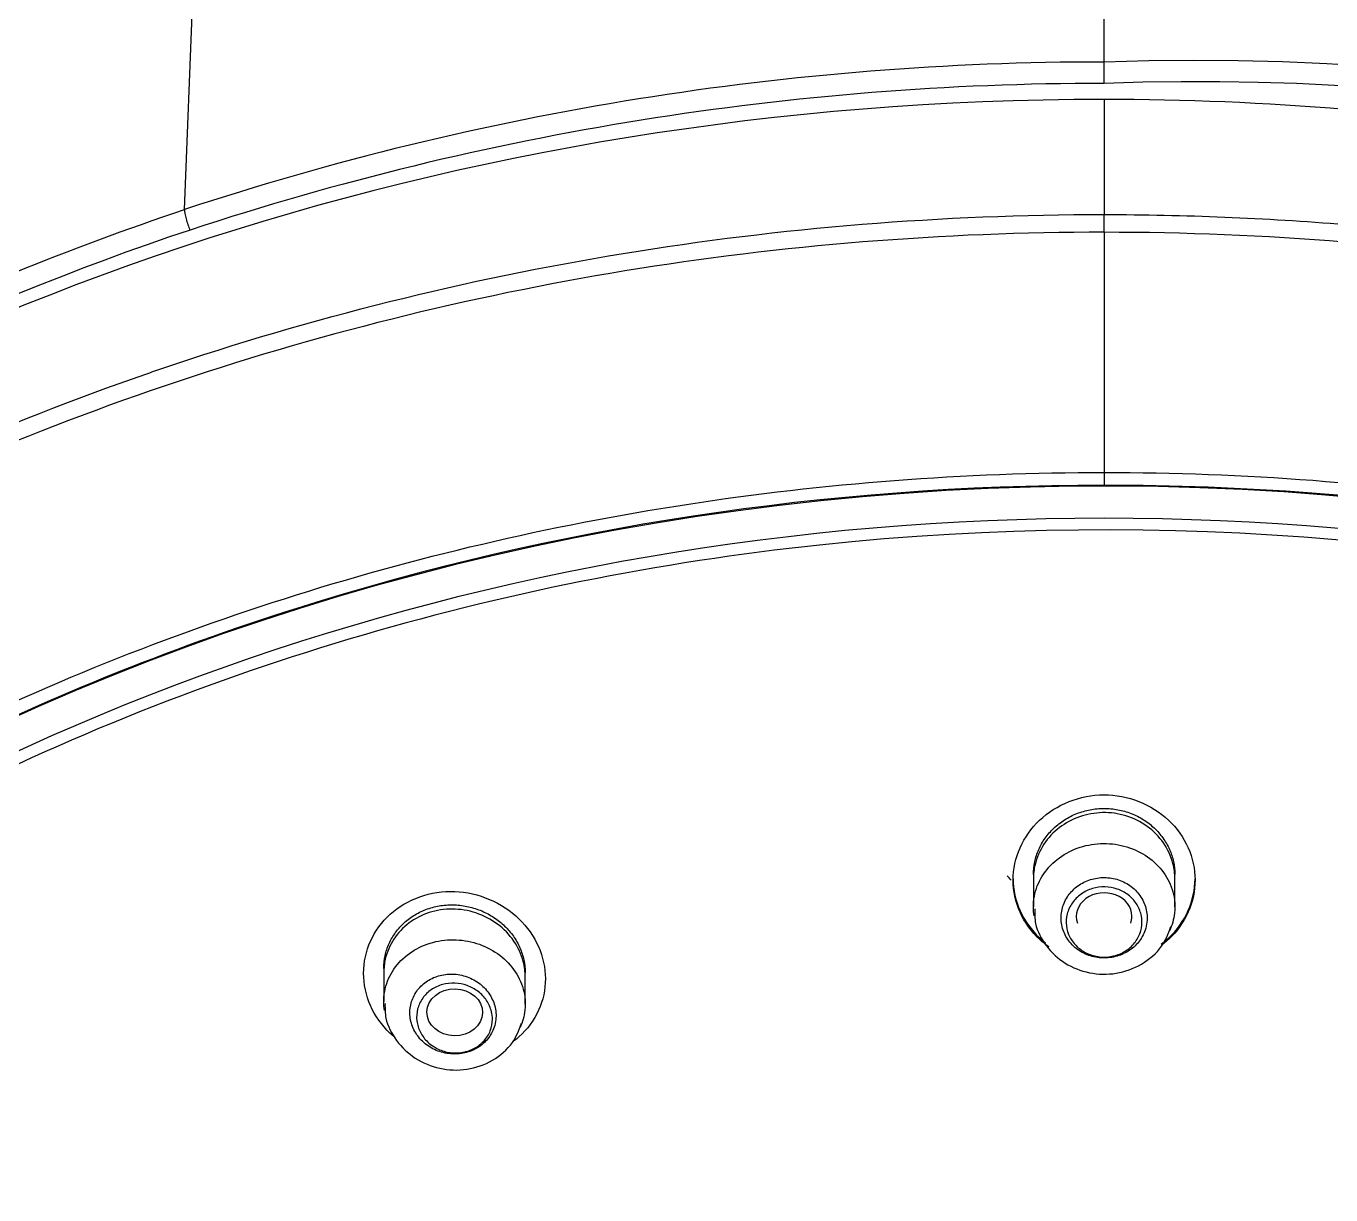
# Model space of a CAD drawing. Header units: millimetres. Extents: x -60 to 7633, y -2614 to 2146.
# Drawn here: x 2995.25 to 3021.08, y 1049.75 to 1072.89 of the extents above; entities that cross this region are included whole.
import ezdxf

# ---------------------------------------------------------------- set-up
doc = ezdxf.new("R2010")
doc.units = ezdxf.units.MM
doc.layers.get('0').update_dxf_attribs({"color": 250})

msp = doc.modelspace()

# ---------------------------------------------------------------- linework, layer by layer
at = {"linetype": 'Continuous'}
for p, q in [((3016.592, 1072.18), (3016.592, 1086.868)), ((2998.388, 1069.259), (2998.973, 1084.058)), ((3016.592, 1071.757), (3016.592, 1072.18)), ((3016.592, 1071.439), (3016.592, 1069.161)), ((3016.592, 1068.809), (3016.592, 1069.161)), ((3016.592, 1068.809), (3016.592, 1064.053)), ((3016.592, 1064.053), (3016.592, 1063.798)), ((3015.192, 1056.089), (3015.192, 1056.089)), ((3015.192, 1056.006), (3015.192, 1055.453)), ((3017.992, 1055.453), (3017.992, 1056.006)), ((3002.332, 1054.149), (3002.332, 1053.577)), ((3005.132, 1053.526), (3005.132, 1054.062))]:
    msp.add_line(p, q, dxfattribs=at)
for centre, radius, start, end in [((3018.171, 1037.905), 48.989, 29.1664, 91.8469), ((3016.558, 1014.201), 57.98, 89.96625, 108.26376), ((3018.395, 1021.958), 50.255, 28.9618, 92.0559), ((3016.562, 1014.107), 57.65, 89.96961, 108.26054), ((3018.425, 1021.912), 49.879, 36.9668, 92.1058)]:
    msp.add_arc(centre, radius, start, end, dxfattribs=at)
for centre, major_axis, ratio, start_param, end_param in [((3016.595, 1030.007), (49.404, 0), 0.838671, 1.57086, 3.06067), ((2998.499, 1069.018), (-0.095, 0.285), 0.205093, 0.491249, 2.113889), ((3016.592, 1025.541), (-44.564, 0), 0.838671, 3.011959, 4.839189), ((3016.592, 1025.749), (-45.35, 0), 0.838671, 3.571695, 5.880205), ((3016.592, 1025.541), (-44.564, 0), 0.838671, 4.839189, 5.269806), ((3016.592, 1055.263), (0.55, 0), 0.846415, 0, 3.431629), ((3016.592, 1055.263), (0.55, 0), 0.846415, 5.993149, 6.283185)]:
    msp.add_ellipse(centre, major_axis=major_axis, ratio=ratio, start_param=start_param, end_param=end_param, dxfattribs=at)
for centre, major_axis, ratio in [((3016.592, 1025.663), (44.7, 0), 0.838671), ((3003.736, 1053.362), (0.551, -0.01), 0.844508)]:
    msp.add_ellipse(centre, major_axis=major_axis, ratio=ratio, dxfattribs=at)
for points, knots in [([(3064.282, 1049.96), (3064.174, 1050.906), (3063.999, 1052.369), (3063.556, 1054.547), (3063.087, 1056.344), (3062.633, 1057.791), (3062.192, 1059.029), (3061.747, 1060.161), (3061.216, 1061.384), (3060.579, 1062.711), (3059.821, 1064.135), (3058.526, 1066.328), (3056.59, 1069.089), (3053.917, 1072.166), (3051.155, 1074.804), (3047.999, 1077.353), (3044.254, 1079.858), (3039.704, 1082.269), (3034.682, 1084.295), (3029.294, 1085.843), (3023.652, 1086.847), (3018.329, 1087.243), (3013.397, 1087.163), (3008.879, 1086.723), (3004.34, 1085.913), (3000.265, 1084.824), (2996.809, 1083.615), (2994.062, 1082.463), (2991.72, 1081.329), (2989.568, 1080.156), (2987.508, 1078.901), (2985.365, 1077.437), (2983.153, 1075.735), (2980.838, 1073.7), (2978.611, 1071.43), (2976.646, 1069.092), (2975.152, 1067.03), (2974.041, 1065.293), (2973.222, 1063.876), (2972.526, 1062.547), (2971.83, 1061.088), (2971.047, 1059.226), (2970.193, 1056.755), (2969.387, 1053.656), (2969.113, 1051.583), (2968.953, 1050.3)], [0, 0, 0, 0, 0.020973, 0.038586, 0.052831, 0.066188, 0.075327, 0.085108, 0.095961, 0.107891, 0.120899, 0.134989, 0.169201, 0.201057, 0.230401, 0.257298, 0.293376, 0.331292, 0.370737, 0.410854, 0.451416, 0.492391, 0.523593, 0.555589, 0.588416, 0.621588, 0.645856, 0.667488, 0.686432, 0.702956, 0.721676, 0.740152, 0.761236, 0.784922, 0.810783, 0.835012, 0.856686, 0.871268, 0.884417, 0.896137, 0.907607, 0.923702, 0.94494, 0.971297, 1, 1, 1, 1]), ([(2998.973, 1084.058), (2998.361, 1083.842), (2996.295, 1083.113), (2992.061, 1081.31), (2986.825, 1078.328), (2981.47, 1074.194), (2977.629, 1070.183), (2974.866, 1066.453), (2973.026, 1063.43), (2971.5, 1060.284), (2970.297, 1057.037), (2969.428, 1053.718), (2969.053, 1051.452), (2968.938, 1050.306), (2968.936, 1050.284)], [0, 0, 0, 0, 0.037693, 0.127343, 0.269213, 0.395335, 0.539366, 0.61591, 0.69243, 0.768935, 0.845459, 0.922004, 0.998523, 1, 1, 1, 1]), ([(3065.832, 1033.336), (3065.639, 1035.32), (3065.276, 1037.303), (3064.037, 1041.845), (3063.046, 1044.349), (3060.497, 1049.18), (3058.919, 1051.528), (3055.31, 1055.87), (3053.277, 1057.882), (3048.739, 1061.576), (3046.231, 1063.254), (3040.961, 1066.14), (3038.174, 1067.371), (3029.332, 1070.39), (3022.973, 1071.438), (3016.592, 1071.439)], [0, 0, 0, 0, 0.096956, 0.096956, 0.225963, 0.225963, 0.354969, 0.354969, 0.483975, 0.483975, 0.612981, 0.612981, 0.741988, 0.741988, 1, 1, 1, 1]), ([(2967.248, 1032.419), (2967.326, 1034.007), (2967.512, 1035.589), (2968.184, 1039.181), (2968.747, 1041.198), (2970.942, 1047.068), (2973.065, 1050.731), (2978.62, 1057.541), (2981.921, 1060.523), (2987.65, 1064.368), (2989.686, 1065.538), (2993.905, 1067.597), (2996.102, 1068.495), (2998.388, 1069.259)], [0, 0, 0, 0, 0.099135, 0.099135, 0.22783, 0.22783, 0.48522, 0.48522, 0.74261, 0.74261, 0.871305, 0.871305, 1, 1, 1, 1]), ([(2997.623, 1066.002), (2997.728, 1066.038), (2997.832, 1066.074), (3000.898, 1067.117), (3003.958, 1067.88), (3010.188, 1068.901), (3013.388, 1069.162), (3016.592, 1069.161)], [0, 0, 0, 0, 0.017389, 0.017389, 0.508695, 0.508695, 1, 1, 1, 1]), ([(3016.592, 1069.161), (3018.176, 1069.159), (3019.785, 1069.093), (3022.943, 1068.836), (3024.511, 1068.644), (3028.733, 1067.955), (3031.388, 1067.33), (3033.944, 1066.532)], [0, 0, 0, 0, 0.269243, 0.269243, 0.538487, 0.538487, 1, 1, 1, 1]), ([(3016.592, 1068.809), (3013.403, 1068.811), (3010.21, 1068.551), (3004.003, 1067.534), (3000.954, 1066.773), (2995.053, 1064.766), (2992.259, 1063.542), (2986.979, 1060.662), (2984.467, 1058.984), (2979.918, 1055.293), (2977.875, 1053.286), (2974.252, 1048.947), (2972.668, 1046.597), (2970.105, 1041.765), (2969.103, 1039.262), (2967.672, 1034.076), (2967.252, 1031.411), (2967.033, 1026.064), (2967.232, 1023.408), (2968.226, 1018.171), (2969.034, 1015.561), (2970.843, 1011.408), (2971.688, 1009.795), (2972.658, 1008.226)], [0, 0, 0, 0, 0.093763, 0.093763, 0.187525, 0.187525, 0.281288, 0.281288, 0.37505, 0.37505, 0.468813, 0.468813, 0.562575, 0.562575, 0.656338, 0.656338, 0.7501, 0.7501, 0.843863, 0.843863, 0.937625, 0.937625, 1, 1, 1, 1]), ([(2998.498, 1068.854), (2993.948, 1067.331), (2989.773, 1065.294), (2984.067, 1061.473), (2982.267, 1060.07), (2978.977, 1057.095), (2977.47, 1055.513), (2976.004, 1053.717), (2975.908, 1053.597), (2975.812, 1053.477)], [0, 0, 0, 0, 0.491272, 0.491272, 0.736908, 0.736908, 0.982544, 0.982544, 1, 1, 1, 1]), ([(3058.813, 1005.68), (3058.864, 1005.751), (3058.915, 1005.822), (3060.6, 1008.164), (3061.989, 1010.596), (3064.149, 1015.564), (3064.943, 1018.121), (3065.949, 1023.386), (3066.152, 1026.074), (3065.93, 1031.416), (3065.514, 1034.046), (3064.092, 1039.223), (3063.074, 1041.779), (3060.499, 1046.623), (3058.929, 1048.947), (3055.276, 1053.318), (3053.228, 1055.327), (3048.694, 1058.997), (3046.178, 1060.674), (3040.87, 1063.563), (3038.079, 1064.784), (3032.218, 1066.772), (3029.133, 1067.536), (3022.932, 1068.547), (3019.786, 1068.807), (3016.592, 1068.809)], [0, 0, 0, 0, 0.002831, 0.002831, 0.093483, 0.093483, 0.184134, 0.184134, 0.274786, 0.274786, 0.365438, 0.365438, 0.45609, 0.45609, 0.546741, 0.546741, 0.637393, 0.637393, 0.728045, 0.728045, 0.818697, 0.818697, 0.909348, 0.909348, 1, 1, 1, 1]), ([(2977.69, 1001.667), (2976.389, 1003.044), (2975.188, 1004.494), (2972.439, 1008.313), (2971.07, 1010.712), (2968.886, 1015.716), (2968.074, 1018.335), (2967.073, 1023.59), (2966.872, 1026.255), (2967.089, 1031.621), (2967.509, 1034.295), (2968.943, 1039.501), (2969.947, 1042.013), (2972.517, 1046.864), (2974.105, 1049.222), (2977.74, 1053.578), (2979.789, 1055.592), (2984.354, 1059.298), (2986.874, 1060.982), (2992.079, 1063.822), (2994.778, 1065.015), (2997.623, 1066.002)], [0, 0, 0, 0, 0.068757, 0.068757, 0.172637, 0.172637, 0.276517, 0.276517, 0.380397, 0.380397, 0.484277, 0.484277, 0.588157, 0.588157, 0.692037, 0.692037, 0.795917, 0.795917, 0.899797, 0.899797, 1, 1, 1, 1]), ([(3005.346, 988.702), (3002.658, 989.275), (3000.07, 990.044), (2995.085, 991.959), (2992.668, 993.119), (2988.155, 995.769), (2986.061, 997.252), (2982.195, 1000.531), (2980.421, 1002.338), (2977.333, 1006.135), (2976, 1008.138), (2973.763, 1012.356), (2972.867, 1014.568), (2971.58, 1019.029), (2971.176, 1021.3), (2970.862, 1025.923), (2970.957, 1028.245), (2971.634, 1032.797), (2972.215, 1035.044), (2973.878, 1039.478), (2974.939, 1041.604), (2977.49, 1045.66), (2978.992, 1047.605), (2982.409, 1051.251), (2984.291, 1052.92), (2988.388, 1055.961), (2990.627, 1057.343), (2995.344, 1059.733), (2997.804, 1060.737), (3002.923, 1062.37), (3005.602, 1063.001), (3009.689, 1063.632), (3011.064, 1063.79), (3013.822, 1064.001), (3015.222, 1064.053), (3016.592, 1064.053)], [0, 0, 0, 0, 0.0625, 0.0625, 0.125, 0.125, 0.1875, 0.1875, 0.25, 0.25, 0.3125, 0.3125, 0.375, 0.375, 0.4375, 0.4375, 0.5, 0.5, 0.5625, 0.5625, 0.625, 0.625, 0.6875, 0.6875, 0.75, 0.75, 0.8125, 0.8125, 0.875, 0.875, 0.9375, 0.9375, 0.96875, 0.96875, 1, 1, 1, 1]), ([(3016.592, 1064.053), (3017.962, 1064.053), (3019.356, 1064.001), (3022.091, 1063.793), (3023.449, 1063.638), (3027.494, 1063.018), (3030.176, 1062.393), (3035.329, 1060.757), (3037.794, 1059.753), (3042.504, 1057.374), (3044.754, 1055.988), (3048.862, 1052.947), (3050.742, 1051.281), (3054.15, 1047.655), (3055.669, 1045.696), (3058.227, 1041.639), (3059.286, 1039.522), (3060.951, 1035.106), (3061.541, 1032.836), (3062.224, 1028.285), (3062.322, 1025.988), (3062.015, 1021.347), (3061.612, 1019.067), (3060.332, 1014.608), (3059.448, 1012.414), (3057.207, 1008.174), (3055.874, 1006.167), (3052.796, 1002.374), (3051.032, 1000.571), (3047.162, 997.28), (3045.073, 995.799), (3040.591, 993.159), (3038.18, 991.994), (3033.146, 990.053), (3030.526, 989.275), (3027.838, 988.702)], [0, 0, 0, 0, 0.03125, 0.03125, 0.0625, 0.0625, 0.125, 0.125, 0.1875, 0.1875, 0.25, 0.25, 0.3125, 0.3125, 0.375, 0.375, 0.4375, 0.4375, 0.5, 0.5, 0.5625, 0.5625, 0.625, 0.625, 0.6875, 0.6875, 0.75, 0.75, 0.8125, 0.8125, 0.875, 0.875, 0.9375, 0.9375, 1, 1, 1, 1]), ([(3016.592, 1063.798), (3011.072, 1063.799), (3005.746, 1062.982), (2995.475, 1059.741), (2990.651, 1057.302), (2984.526, 1052.771), (2982.651, 1051.113), (2979.244, 1047.49), (2977.745, 1045.556), (2975.2, 1041.522), (2974.142, 1039.409), (2972.48, 1034.997), (2971.899, 1032.762), (2971.219, 1028.233), (2971.122, 1025.923), (2971.429, 1021.321), (2971.828, 1019.061), (2973.104, 1014.621), (2973.993, 1012.42), (2976.217, 1008.22), (2977.541, 1006.226), (2980.611, 1002.447), (2982.376, 1000.648), (2986.221, 997.383), (2988.304, 995.907), (2992.795, 993.269), (2995.199, 992.115), (3000.159, 990.208), (3002.735, 989.443), (3005.41, 988.873)], [0, 0, 0, 0, 0.125, 0.125, 0.25, 0.25, 0.3125, 0.3125, 0.375, 0.375, 0.4375, 0.4375, 0.5, 0.5, 0.5625, 0.5625, 0.625, 0.625, 0.6875, 0.6875, 0.75, 0.75, 0.8125, 0.8125, 0.875, 0.875, 0.9375, 0.9375, 1, 1, 1, 1]), ([(3027.775, 988.873), (3030.448, 989.443), (3033.03, 990.209), (3038.014, 992.127), (3040.419, 993.285), (3044.88, 995.908), (3046.959, 997.38), (3050.812, 1000.651), (3052.569, 1002.442), (3055.634, 1006.214), (3056.961, 1008.209), (3059.194, 1012.425), (3060.075, 1014.608), (3061.352, 1019.042), (3061.754, 1021.309), (3062.063, 1025.926), (3061.967, 1028.211), (3061.291, 1032.738), (3060.704, 1034.996), (3059.051, 1039.39), (3057.999, 1041.496), (3055.456, 1045.533), (3053.947, 1047.481), (3050.558, 1051.089), (3048.688, 1052.747), (3044.604, 1055.773), (3042.365, 1057.152), (3037.681, 1059.519), (3035.23, 1060.518), (3030.104, 1062.146), (3027.436, 1062.768), (3022.071, 1063.59), (3019.351, 1063.799), (3016.592, 1063.798)], [0, 0, 0, 0, 0.0625, 0.0625, 0.125, 0.125, 0.1875, 0.1875, 0.25, 0.25, 0.3125, 0.3125, 0.375, 0.375, 0.4375, 0.4375, 0.5, 0.5, 0.5625, 0.5625, 0.625, 0.625, 0.6875, 0.6875, 0.75, 0.75, 0.8125, 0.8125, 0.875, 0.875, 0.9375, 0.9375, 1, 1, 1, 1]), ([(3014.792, 1055.98), (3014.792, 1056.419), (3014.984, 1056.852), (3015.644, 1057.479), (3016.116, 1057.668), (3017.061, 1057.67), (3017.531, 1057.486), (3018.201, 1056.854), (3018.391, 1056.42), (3018.394, 1055.552), (3018.204, 1055.119), (3017.839, 1054.78), (3017.803, 1054.749), (3017.766, 1054.719)], [0, 0, 0, 0, 0.195903, 0.195903, 0.391806, 0.391806, 0.587709, 0.587709, 0.783612, 0.783612, 0.979515, 0.979515, 1, 1, 1, 1]), ([(3017.992, 1056.005), (3017.992, 1056.107), (3017.98, 1056.208), (3017.955, 1056.306), (3017.918, 1056.451), (3017.854, 1056.591), (3017.767, 1056.716), (3017.681, 1056.841), (3017.57, 1056.954), (3017.443, 1057.045), (3017.318, 1057.135), (3017.174, 1057.207), (3017.024, 1057.252), (3016.875, 1057.298), (3016.717, 1057.32), (3016.561, 1057.316), (3016.406, 1057.313), (3016.251, 1057.285), (3016.107, 1057.235), (3015.962, 1057.184), (3015.825, 1057.11), (3015.707, 1057.019), (3015.587, 1056.927), (3015.482, 1056.815), (3015.401, 1056.692), (3015.319, 1056.567), (3015.258, 1056.427), (3015.225, 1056.285), (3015.203, 1056.193), (3015.192, 1056.1), (3015.192, 1056.006)], [0, 0, 0, 0, 0.074658, 0.074658, 0.074658, 0.184217, 0.184217, 0.184217, 0.293495, 0.293495, 0.293495, 0.401434, 0.401434, 0.401434, 0.507555, 0.507555, 0.507555, 0.612405, 0.612405, 0.612405, 0.717282, 0.717282, 0.717282, 0.823431, 0.823431, 0.823431, 0.931346, 0.931346, 0.931346, 1, 1, 1, 1]), ([(3015.252, 1056.465), (3015.265, 1056.505), (3015.28, 1056.546), (3015.332, 1056.664), (3015.375, 1056.739), (3015.475, 1056.881), (3015.534, 1056.949), (3015.662, 1057.071), (3015.733, 1057.126), (3015.847, 1057.198), (3015.887, 1057.221), (3015.968, 1057.262), (3016.009, 1057.281), (3016.136, 1057.331), (3016.224, 1057.356), (3016.406, 1057.391), (3016.498, 1057.4), (3016.681, 1057.4), (3016.775, 1057.392), (3016.956, 1057.358), (3017.043, 1057.333), (3017.214, 1057.266), (3017.296, 1057.225), (3017.448, 1057.129), (3017.518, 1057.074), (3017.649, 1056.952), (3017.706, 1056.885), (3017.782, 1056.779), (3017.805, 1056.742), (3017.849, 1056.667), (3017.868, 1056.628), (3017.921, 1056.51), (3017.947, 1056.429), (3017.983, 1056.263), (3017.992, 1056.177), (3017.992, 1056.092), (3017.992, 1056.091), (3017.992, 1056.09)], [0, 0, 0, 0, 0.034453, 0.034453, 0.103357, 0.103357, 0.172262, 0.172262, 0.241167, 0.241167, 0.275619, 0.275619, 0.310072, 0.310072, 0.378976, 0.378976, 0.447881, 0.447881, 0.516786, 0.516786, 0.585691, 0.585691, 0.654595, 0.654595, 0.7235, 0.7235, 0.792405, 0.792405, 0.826857, 0.826857, 0.86131, 0.86131, 0.930214, 0.930214, 0.999119, 0.999119, 1, 1, 1, 1]), ([(3015.207, 1055.271), (3015.198, 1055.33), (3015.193, 1055.389), (3015.192, 1055.448), (3015.192, 1055.588), (3015.218, 1055.731), (3015.27, 1055.864), (3015.322, 1055.997), (3015.4, 1056.124), (3015.499, 1056.234), (3015.597, 1056.344), (3015.718, 1056.44), (3015.851, 1056.515), (3015.984, 1056.59), (3016.134, 1056.645), (3016.287, 1056.675), (3016.439, 1056.706), (3016.6, 1056.713), (3016.755, 1056.697), (3016.91, 1056.681), (3017.064, 1056.64), (3017.204, 1056.579), (3017.344, 1056.518), (3017.474, 1056.435), (3017.584, 1056.336), (3017.694, 1056.237), (3017.787, 1056.12), (3017.855, 1055.994), (3017.922, 1055.867), (3017.967, 1055.729), (3017.984, 1055.59), (3017.995, 1055.502), (3017.995, 1055.412), (3017.985, 1055.325)], [0, 0, 0, 0, 0.042008, 0.042008, 0.042008, 0.142156, 0.142156, 0.142156, 0.242395, 0.242395, 0.242395, 0.342392, 0.342392, 0.342392, 0.441893, 0.441893, 0.441893, 0.540876, 0.540876, 0.540876, 0.639586, 0.639586, 0.639586, 0.738417, 0.738417, 0.738417, 0.837691, 0.837691, 0.837691, 0.9375, 0.9375, 0.9375, 1, 1, 1, 1]), ([(3015.192, 1056.089), (3015.192, 1056.175), (3015.201, 1056.259), (3015.228, 1056.383), (3015.239, 1056.424), (3015.252, 1056.465)], [0, 0, 0, 0, 0.666433, 0.666433, 1, 1, 1, 1]), ([(3014.792, 1056.008), (3014.792, 1055.569), (3014.985, 1055.141), (3015.354, 1054.8), (3015.392, 1054.767), (3015.433, 1054.736)], [0, 0, 0, 0, 0.899482, 0.899482, 1, 1, 1, 1]), ([(3017.44, 1055.15), (3017.45, 1055.24), (3017.443, 1055.333), (3017.42, 1055.422), (3017.397, 1055.51), (3017.356, 1055.596), (3017.302, 1055.673), (3017.249, 1055.749), (3017.18, 1055.818), (3017.101, 1055.873), (3017.024, 1055.927), (3016.936, 1055.969), (3016.843, 1055.996), (3016.753, 1056.022), (3016.656, 1056.034), (3016.562, 1056.031), (3016.469, 1056.028), (3016.375, 1056.01), (3016.288, 1055.978), (3016.201, 1055.947), (3016.119, 1055.902), (3016.048, 1055.846), (3015.975, 1055.789), (3015.913, 1055.721), (3015.864, 1055.646), (3015.815, 1055.569), (3015.779, 1055.484), (3015.759, 1055.397), (3015.739, 1055.308), (3015.735, 1055.215), (3015.748, 1055.126), (3015.761, 1055.035), (3015.791, 1054.946), (3015.836, 1054.865), (3015.881, 1054.785), (3015.942, 1054.711), (3016.013, 1054.649), (3016.084, 1054.588), (3016.167, 1054.538), (3016.256, 1054.502), (3016.343, 1054.468), (3016.438, 1054.446), (3016.533, 1054.44), (3016.627, 1054.434), (3016.723, 1054.443), (3016.814, 1054.465), (3016.904, 1054.488), (3016.992, 1054.525), (3017.069, 1054.573), (3017.147, 1054.622), (3017.216, 1054.684), (3017.273, 1054.753), (3017.33, 1054.823), (3017.374, 1054.904), (3017.403, 1054.987), (3017.421, 1055.04), (3017.434, 1055.095), (3017.44, 1055.15)], [0, 0, 0, 0, 0.055343, 0.055343, 0.055343, 0.110702, 0.110702, 0.110702, 0.165761, 0.165761, 0.165761, 0.21976, 0.21976, 0.21976, 0.27251, 0.27251, 0.27251, 0.324467, 0.324467, 0.324467, 0.376476, 0.376476, 0.376476, 0.429323, 0.429323, 0.429323, 0.483377, 0.483377, 0.483377, 0.538443, 0.538443, 0.538443, 0.593869, 0.593869, 0.593869, 0.648885, 0.648885, 0.648885, 0.70296, 0.70296, 0.70296, 0.756009, 0.756009, 0.756009, 0.808351, 0.808351, 0.808351, 0.860537, 0.860537, 0.860537, 0.913152, 0.913152, 0.913152, 0.966634, 0.966634, 0.966634, 1, 1, 1, 1]), ([(3017.723, 1054.715), (3017.775, 1054.753), (3017.825, 1054.794), (3018.205, 1055.147), (3018.392, 1055.575), (3018.392, 1056.007)], [0, 0, 0, 0, 0.123231, 0.123231, 1, 1, 1, 1]), ([(3001.932, 1054.136), (3001.932, 1054.575), (3002.124, 1055.003), (3002.79, 1055.606), (3003.264, 1055.773), (3004.208, 1055.737), (3004.674, 1055.537), (3005.34, 1054.893), (3005.53, 1054.459), (3005.533, 1053.599), (3005.341, 1053.173), (3004.974, 1052.846), (3004.939, 1052.817), (3004.901, 1052.79)], [0, 0, 0, 0, 0.1959604, 0.1959604, 0.3919208, 0.3919208, 0.5878813, 0.5878813, 0.7838417, 0.7838417, 0.9798021, 0.9798021, 1, 1, 1, 1]), ([(3015.502, 1054.658), (3015.437, 1054.703), (3015.375, 1054.752), (3014.985, 1055.112), (3014.792, 1055.541), (3014.792, 1055.98)], [0, 0, 0, 0, 0.147741, 0.147741, 1, 1, 1, 1]), ([(3017.342, 1055.149), (3017.342, 1055.071), (3017.327, 1054.991), (3017.299, 1054.917), (3017.271, 1054.843), (3017.228, 1054.773), (3017.174, 1054.712), (3017.121, 1054.651), (3017.055, 1054.598), (3016.983, 1054.557), (3016.911, 1054.517), (3016.831, 1054.488), (3016.748, 1054.472), (3016.667, 1054.456), (3016.581, 1054.452), (3016.498, 1054.462), (3016.416, 1054.471), (3016.334, 1054.494), (3016.26, 1054.528), (3016.186, 1054.562), (3016.117, 1054.608), (3016.058, 1054.662), (3016, 1054.717), (3015.951, 1054.781), (3015.915, 1054.851), (3015.879, 1054.921), (3015.855, 1054.998), (3015.846, 1055.075), (3015.837, 1055.153), (3015.843, 1055.233), (3015.862, 1055.31), (3015.882, 1055.386), (3015.916, 1055.461), (3015.963, 1055.528), (3016.009, 1055.594), (3016.068, 1055.654), (3016.136, 1055.702), (3016.203, 1055.75), (3016.28, 1055.788), (3016.361, 1055.812), (3016.44, 1055.836), (3016.525, 1055.848), (3016.609, 1055.846), (3016.692, 1055.844), (3016.775, 1055.83), (3016.853, 1055.803), (3016.93, 1055.776), (3017.004, 1055.737), (3017.068, 1055.688), (3017.132, 1055.639), (3017.188, 1055.579), (3017.231, 1055.513), (3017.275, 1055.447), (3017.307, 1055.373), (3017.325, 1055.297), (3017.336, 1055.248), (3017.342, 1055.199), (3017.342, 1055.149)], [0, 0, 0, 0, 0.05452, 0.05452, 0.05452, 0.109062, 0.109062, 0.109062, 0.16325, 0.16325, 0.16325, 0.216803, 0.216803, 0.216803, 0.269817, 0.269817, 0.269817, 0.322583, 0.322583, 0.322583, 0.375469, 0.375469, 0.375469, 0.4288, 0.4288, 0.4288, 0.482747, 0.482747, 0.482747, 0.53725, 0.53725, 0.53725, 0.592003, 0.592003, 0.592003, 0.646539, 0.646539, 0.646539, 0.700443, 0.700443, 0.700443, 0.753587, 0.753587, 0.753587, 0.806231, 0.806231, 0.806231, 0.858884, 0.858884, 0.858884, 0.91204, 0.91204, 0.91204, 0.965937, 0.965937, 0.965937, 1, 1, 1, 1]), ([(3002.391, 1054.605), (3002.405, 1054.646), (3002.42, 1054.686), (3002.472, 1054.803), (3002.515, 1054.876), (3002.617, 1055.015), (3002.676, 1055.081), (3002.805, 1055.198), (3002.876, 1055.25), (3002.991, 1055.318), (3003.031, 1055.339), (3003.113, 1055.377), (3003.154, 1055.394), (3003.281, 1055.439), (3003.37, 1055.461), (3003.552, 1055.488), (3003.644, 1055.493), (3003.827, 1055.486), (3003.92, 1055.473), (3004.1, 1055.433), (3004.187, 1055.405), (3004.314, 1055.351), (3004.356, 1055.331), (3004.437, 1055.288), (3004.476, 1055.264), (3004.589, 1055.189), (3004.659, 1055.133), (3004.789, 1055.008), (3004.846, 1054.941), (3004.922, 1054.833), (3004.945, 1054.797), (3004.988, 1054.721), (3005.008, 1054.682), (3005.06, 1054.563), (3005.086, 1054.482), (3005.122, 1054.317), (3005.132, 1054.231), (3005.132, 1054.147), (3005.132, 1054.146), (3005.132, 1054.145)], [0, 0, 0, 0, 0.034457, 0.034457, 0.10337, 0.10337, 0.172283, 0.172283, 0.241196, 0.241196, 0.275652, 0.275652, 0.310109, 0.310109, 0.379022, 0.379022, 0.447935, 0.447935, 0.516848, 0.516848, 0.585761, 0.585761, 0.620218, 0.620218, 0.654674, 0.654674, 0.723587, 0.723587, 0.792501, 0.792501, 0.826957, 0.826957, 0.861414, 0.861414, 0.930327, 0.930327, 0.99924, 0.99924, 1, 1, 1, 1]), ([(3005.132, 1054.061), (3005.132, 1054.163), (3005.119, 1054.266), (3005.093, 1054.366), (3005.056, 1054.509), (3004.991, 1054.649), (3004.905, 1054.774), (3004.819, 1054.9), (3004.707, 1055.015), (3004.581, 1055.109), (3004.455, 1055.203), (3004.309, 1055.279), (3004.157, 1055.329), (3004.007, 1055.379), (3003.846, 1055.406), (3003.688, 1055.407), (3003.532, 1055.408), (3003.375, 1055.384), (3003.229, 1055.336), (3003.085, 1055.29), (3002.949, 1055.219), (3002.831, 1055.131), (3002.713, 1055.042), (3002.611, 1054.933), (3002.532, 1054.813), (3002.452, 1054.692), (3002.394, 1054.556), (3002.362, 1054.417), (3002.342, 1054.329), (3002.332, 1054.239), (3002.332, 1054.149)], [0, 0, 0, 0, 0.075992, 0.075992, 0.075992, 0.184866, 0.184866, 0.184866, 0.294439, 0.294439, 0.294439, 0.403744, 0.403744, 0.403744, 0.511723, 0.511723, 0.511723, 0.617883, 0.617883, 0.617883, 0.722758, 0.722758, 0.722758, 0.827642, 0.827642, 0.827642, 0.933784, 0.933784, 0.933784, 1, 1, 1, 1]), ([(3015.218, 1055.414), (3015.217, 1055.307), (3015.218, 1055.058), (3015.432, 1054.656), (3015.805, 1054.31), (3016.297, 1054.115), (3016.838, 1054.105), (3017.346, 1054.288), (3017.746, 1054.631), (3017.86, 1054.911), (3017.915, 1055.059)], [0, 0, 0, 0, 0.077696, 0.208506, 0.339822, 0.473134, 0.609061, 0.747073, 0.885817, 1, 1, 1, 1]), ([(3002.346, 1053.401), (3002.337, 1053.456), (3002.332, 1053.511), (3002.332, 1053.566), (3002.33, 1053.707), (3002.356, 1053.849), (3002.408, 1053.981), (3002.459, 1054.112), (3002.536, 1054.238), (3002.634, 1054.346), (3002.731, 1054.454), (3002.851, 1054.548), (3002.984, 1054.62), (3003.116, 1054.692), (3003.264, 1054.745), (3003.417, 1054.773), (3003.568, 1054.801), (3003.728, 1054.807), (3003.883, 1054.788), (3004.038, 1054.77), (3004.192, 1054.728), (3004.333, 1054.666), (3004.474, 1054.603), (3004.605, 1054.519), (3004.716, 1054.419), (3004.828, 1054.318), (3004.922, 1054.2), (3004.99, 1054.073), (3005.059, 1053.946), (3005.105, 1053.807), (3005.123, 1053.668), (3005.134, 1053.58), (3005.135, 1053.49), (3005.125, 1053.402)], [0, 0, 0, 0, 0.03942, 0.03942, 0.03942, 0.139889, 0.139889, 0.139889, 0.240112, 0.240112, 0.240112, 0.339834, 0.339834, 0.339834, 0.439038, 0.439038, 0.439038, 0.537976, 0.537976, 0.537976, 0.637041, 0.637041, 0.637041, 0.736554, 0.736554, 0.736554, 0.836602, 0.836602, 0.836602, 0.937012, 0.937012, 0.937012, 1, 1, 1, 1]), ([(3002.332, 1054.23), (3002.332, 1054.231), (3002.332, 1054.231), (3002.332, 1054.232), (3002.332, 1054.317), (3002.341, 1054.401), (3002.367, 1054.524), (3002.378, 1054.565), (3002.391, 1054.605)], [0, 0, 0, 0, 0.0037013, 0.0037013, 0.0037013, 0.6679004, 0.6679004, 1, 1, 1, 1]), ([(3002.546, 1052.867), (3002.515, 1052.893), (3002.484, 1052.92), (3002.124, 1053.264), (3001.932, 1053.697), (3001.932, 1054.136)], [0, 0, 0, 0, 0.082533, 0.082533, 1, 1, 1, 1]), ([(3004.55, 1053.219), (3004.56, 1053.309), (3004.552, 1053.401), (3004.528, 1053.489), (3004.505, 1053.577), (3004.464, 1053.663), (3004.41, 1053.74), (3004.356, 1053.818), (3004.287, 1053.888), (3004.208, 1053.945), (3004.13, 1054.002), (3004.04, 1054.047), (3003.946, 1054.077), (3003.854, 1054.106), (3003.755, 1054.121), (3003.659, 1054.12), (3003.564, 1054.119), (3003.469, 1054.103), (3003.381, 1054.073), (3003.295, 1054.044), (3003.213, 1054), (3003.143, 1053.945), (3003.072, 1053.891), (3003.011, 1053.825), (3002.965, 1053.752), (3002.917, 1053.678), (3002.883, 1053.595), (3002.865, 1053.51), (3002.846, 1053.424), (3002.844, 1053.333), (3002.857, 1053.245), (3002.87, 1053.155), (3002.901, 1053.066), (3002.946, 1052.985), (3002.991, 1052.903), (3003.052, 1052.827), (3003.124, 1052.764), (3003.196, 1052.7), (3003.28, 1052.647), (3003.371, 1052.609), (3003.459, 1052.572), (3003.556, 1052.548), (3003.653, 1052.54), (3003.748, 1052.532), (3003.845, 1052.538), (3003.937, 1052.56), (3004.027, 1052.581), (3004.114, 1052.616), (3004.191, 1052.663), (3004.268, 1052.71), (3004.336, 1052.77), (3004.391, 1052.838), (3004.446, 1052.906), (3004.489, 1052.984), (3004.517, 1053.066), (3004.533, 1053.116), (3004.545, 1053.167), (3004.55, 1053.219)], [0, 0, 0, 0, 0.055161, 0.055161, 0.055161, 0.1103, 0.1103, 0.1103, 0.165728, 0.165728, 0.165728, 0.220793, 0.220793, 0.220793, 0.2748, 0.2748, 0.2748, 0.327558, 0.327558, 0.327558, 0.379517, 0.379517, 0.379517, 0.431521, 0.431521, 0.431521, 0.484357, 0.484357, 0.484357, 0.5384, 0.5384, 0.5384, 0.593458, 0.593458, 0.593458, 0.648884, 0.648884, 0.648884, 0.703904, 0.703904, 0.703904, 0.757987, 0.757987, 0.757987, 0.811042, 0.811042, 0.811042, 0.863386, 0.863386, 0.863386, 0.91557, 0.91557, 0.91557, 0.968178, 0.968178, 0.968178, 1, 1, 1, 1]), ([(3004.482, 1053.225), (3004.482, 1053.148), (3004.467, 1053.07), (3004.44, 1052.998), (3004.412, 1052.925), (3004.369, 1052.857), (3004.316, 1052.798), (3004.264, 1052.74), (3004.199, 1052.689), (3004.127, 1052.65), (3004.056, 1052.612), (3003.977, 1052.585), (3003.896, 1052.57), (3003.815, 1052.556), (3003.729, 1052.554), (3003.647, 1052.565), (3003.565, 1052.576), (3003.483, 1052.6), (3003.408, 1052.635), (3003.333, 1052.67), (3003.263, 1052.718), (3003.204, 1052.773), (3003.144, 1052.829), (3003.094, 1052.895), (3003.057, 1052.966), (3003.02, 1053.037), (3002.996, 1053.115), (3002.987, 1053.193), (3002.977, 1053.271), (3002.982, 1053.351), (3003.002, 1053.428), (3003.021, 1053.503), (3003.055, 1053.577), (3003.102, 1053.642), (3003.147, 1053.706), (3003.206, 1053.764), (3003.273, 1053.81), (3003.339, 1053.855), (3003.415, 1053.89), (3003.494, 1053.912), (3003.572, 1053.934), (3003.657, 1053.943), (3003.739, 1053.94), (3003.822, 1053.937), (3003.905, 1053.92), (3003.983, 1053.892), (3004.061, 1053.864), (3004.136, 1053.823), (3004.201, 1053.773), (3004.266, 1053.723), (3004.323, 1053.662), (3004.368, 1053.595), (3004.413, 1053.527), (3004.446, 1053.452), (3004.464, 1053.375), (3004.476, 1053.326), (3004.482, 1053.275), (3004.482, 1053.225)], [0, 0, 0, 0, 0.053977, 0.053977, 0.053977, 0.107985, 0.107985, 0.107985, 0.16153, 0.16153, 0.16153, 0.21454, 0.21454, 0.21454, 0.267306, 0.267306, 0.267306, 0.320197, 0.320197, 0.320197, 0.373535, 0.373535, 0.373535, 0.42749, 0.42749, 0.42749, 0.481999, 0.481999, 0.481999, 0.536753, 0.536753, 0.536753, 0.591285, 0.591285, 0.591285, 0.64518, 0.64518, 0.64518, 0.698317, 0.698317, 0.698317, 0.750959, 0.750959, 0.750959, 0.803616, 0.803616, 0.803616, 0.856781, 0.856781, 0.856781, 0.910687, 0.910687, 0.910687, 0.965215, 0.965215, 0.965215, 1, 1, 1, 1]), ([(3002.356, 1053.539), (3002.355, 1053.432), (3002.358, 1053.186), (3002.568, 1052.782), (3002.94, 1052.429), (3003.436, 1052.221), (3003.984, 1052.203), (3004.496, 1052.382), (3004.895, 1052.723), (3005.005, 1053.001), (3005.058, 1053.146)], [0, 0, 0, 0, 0.077308, 0.206514, 0.338403, 0.473358, 0.610937, 0.749885, 0.888144, 1, 1, 1, 1])]:
    msp.add_open_spline(points, degree=3, knots=knots, dxfattribs=at)
for points in [[(3014.749, 1055.979), (3014.723, 1056.008), (3014.698, 1056.038), (3014.673, 1056.068)], [(3017.985, 1055.325), (3017.971, 1055.206), (3017.938, 1055.088), (3017.887, 1054.977)], [(3005.125, 1053.402), (3005.112, 1053.286), (3005.079, 1053.17), (3005.029, 1053.061)]]:
    msp.add_open_spline(points, degree=3, dxfattribs=at)

doc.saveas('drawing.dxf')
